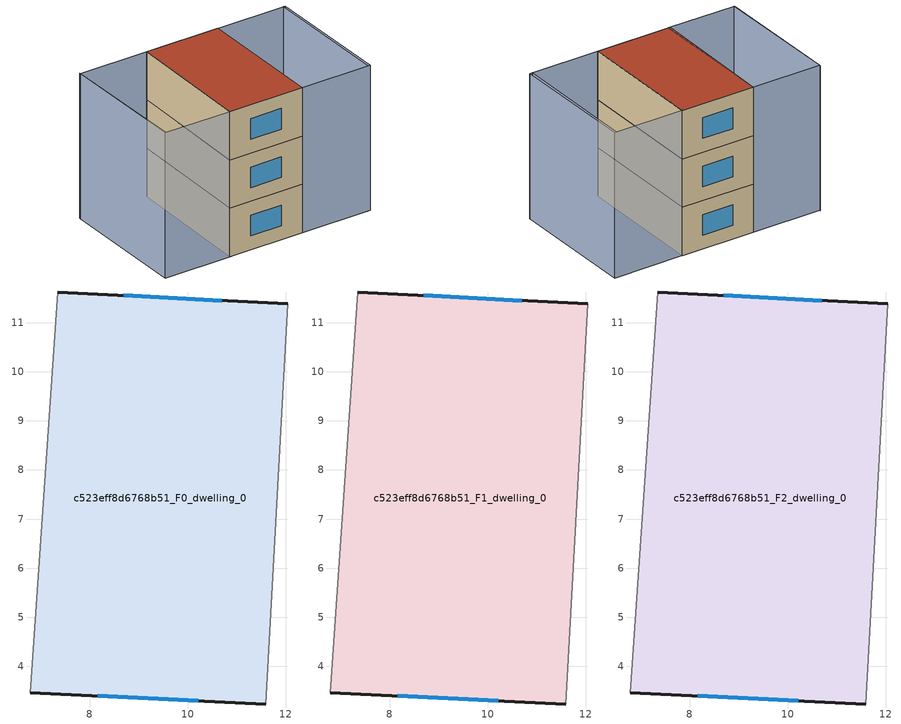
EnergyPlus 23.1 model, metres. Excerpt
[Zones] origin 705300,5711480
c523eff8d6768b51_F0_dwelling_0
 floor ground (EU_floor_Construction): 12.04,11.39 11.59,3.23 6.79,3.46 7.35,11.63 z0
 wall outside (EU_wall_Construction): 12.04,11.39 7.35,11.63 / 6.79,3.46 11.59,3.23 z0:3
 wall adiabatic (EU_wall_Construction): 11.59,3.23 12.04,11.39 / 7.35,11.63 6.79,3.46 z0:3
 window (EU_Window_Construction): 10.69,11.46 8.7,11.56 / 8.17,3.39 10.21,3.29 z0.86:2.14
c523eff8d6768b51_F1_dwelling_0
 floor to c523eff8d6768b51_F0_dwelling_0 (EU_floor_Construction): 12.04,11.39 11.59,3.23 6.79,3.46 7.35,11.63 z3
 wall outside (EU_wall_Construction): 12.04,11.39 7.35,11.63 / 6.79,3.46 11.59,3.23 z3:6
 wall adiabatic (EU_wall_Construction): 11.59,3.23 12.04,11.39 / 7.35,11.63 6.79,3.46 z3:6
 window (EU_Window_Construction): 10.69,11.46 8.7,11.56 / 8.17,3.39 10.21,3.29 z3.86:5.14
c523eff8d6768b51_F2_dwelling_0
 floor to c523eff8d6768b51_F1_dwelling_0 (EU_floor_Construction): 12.04,11.39 11.59,3.23 6.79,3.46 7.35,11.63 z6
 wall outside (EU_wall_Construction): 12.04,11.39 7.35,11.63 / 6.79,3.46 11.59,3.23 z6:9
 wall adiabatic (EU_wall_Construction): 11.59,3.23 12.04,11.39 / 7.35,11.63 6.79,3.46 z6:9
 window (EU_Window_Construction): 10.69,11.46 8.7,11.56 / 8.17,3.39 10.21,3.29 z6.86:8.14
 roof outside (EU_roof_Construction): 11.59,3.23 12.04,11.39 7.35,11.63 6.79,3.46 z9
shading: 2.96,11.91 2.59,3.66 / 15.93,3.02 16.35,11.16 / 2.96,11.85 7.35,11.63 / 7.35,11.63 6.93,3.44 / 6.93,3.44 2.54,3.67 / 2.54,3.67 2.96,11.85 / 16.09,3.01 11.59,3.23 / 11.59,3.23 11.98,11.39 / 11.98,11.39 16.49,11.17 / 16.49,11.17 16.09,3.01 z0:9
[Building]
EU S2 Campaign: North Axis=0; Terrain=City; Solar Distribution=FullExterior
[Site:Location]
London: Latitude=51.5; Longitude=-0.5; Time Zone=0; Elevation=25
[SizingPeriod:WeatherFileDays]
AnnualSizingPeriod: Begin Month=1; Begin Day of Month=1; End Month=12; End Day of Month=31; Day of Week for Start Day=Monday; Use Weather File Daylight Saving Period=No; Use Weather File Rain and Snow Indicators=No
[MATERIAL]
EU_InternalMass_Material: Roughness=MediumRough; Thickness=0.1; Conductivity=1; Density=1800; Specific Heat=900; Thermal Absorptance=0.9; Solar Absorptance=0.7; Visible Absorptance=0.7
[MATERIAL:NOMASS] Roughness=MediumRough; Thermal Absorptance=0.9; Solar Absorptance=0.7; Visible Absorptance=0.7
Name | Thermal Resistance
EU_wall_NoMass | 2.78369
EU_roof_NoMass | 4.4539
EU_floor_NoMass | 3.71158
[WINDOWMATERIAL:SIMPLEGLAZINGSYSTEM]
EU_Window_SimpleGlazing: UFactor=1.70637; Solar Heat Gain Coefficient=0.72; Visible Transmittance=0.72
[CONSTRUCTION]
EU_wall_Construction: EU_wall_NoMass
EU_roof_Construction: EU_roof_NoMass
EU_floor_Construction: EU_floor_NoMass
EU_Window_Construction: EU_Window_SimpleGlazing
EU_InternalMass_Construction: EU_InternalMass_Material
[ZONE] Type=1; Multiplier=1; Ceiling Height=autocalculate; Volume=116.522; Floor Area=autocalculate; Part of Total Floor Area=Yes
c523eff8d6768b51_F0_dwelling_0; c523eff8d6768b51_F1_dwelling_0; c523eff8d6768b51_F2_dwelling_0
[INTERNALMASS] Construction=EU_InternalMass_Construction; Surface Area=38.8405
Name | Zone or ZoneList
c523eff8d6768b51_F0_dwelling_0_EU_InternalMass | c523eff8d6768b51_F0_dwelling_0
c523eff8d6768b51_F1_dwelling_0_EU_InternalMass | c523eff8d6768b51_F1_dwelling_0
c523eff8d6768b51_F2_dwelling_0_EU_InternalMass | c523eff8d6768b51_F2_dwelling_0
[OTHEREQUIPMENT] Fuel Type=Electricity; Design Level Calculation Method=Watts/Area; Power per Zone Floor Area=1; Fraction Latent=0; Fraction Radiant=0; Fraction Lost=0; Carbon Dioxide Generation Rate=0; EndUse Subcategory=EU_Step8_InternalGains
Name | Zone or ZoneList or Space or SpaceList | Schedule
EU_Step8_InternalGain_c523eff8d6768b51_F0_dwelling_0_f000 | c523eff8d6768b51_F0_dwelling_0 | EU_Step8_GainSchedule_c523eff8d6768b51_F0_dwelling_0_f000
EU_Step8_InternalGain_c523eff8d6768b51_F1_dwelling_0_f000 | c523eff8d6768b51_F1_dwelling_0 | EU_Step8_GainSchedule_c523eff8d6768b51_F1_dwelling_0_f000
EU_Step8_InternalGain_c523eff8d6768b51_F2_dwelling_0_f000 | c523eff8d6768b51_F2_dwelling_0 | EU_Step8_GainSchedule_c523eff8d6768b51_F2_dwelling_0_f000
[ZONEVENTILATION:DESIGNFLOWRATE] Schedule=EU_AlwaysOn; Design Flow Rate Calculation Method=AirChanges/Hour; Air Changes per Hour=0.449045; Ventilation Type=Natural; Fan Pressure Rise=0; Fan Total Efficiency=1; Constant Term Coefficient=1; Temperature Term Coefficient=0; Velocity Term Coefficient=0; Velocity Squared Term Coefficient=0; Minimum Indoor Temperature=-100; Maximum Indoor Temperature=100; Delta Temperature=-100; Minimum Outdoor Temperature=-100; Maximum Outdoor Temperature=100; Maximum Wind Speed=40
Name | Zone or ZoneList or Space or SpaceList
EU_ConstantAir_c523eff8d6768b51_F0_dwelling_0 | c523eff8d6768b51_F0_dwelling_0
EU_ConstantAir_c523eff8d6768b51_F1_dwelling_0 | c523eff8d6768b51_F1_dwelling_0
EU_ConstantAir_c523eff8d6768b51_F2_dwelling_0 | c523eff8d6768b51_F2_dwelling_0
[HVACTEMPLATE:THERMOSTAT] Constant Heating Setpoint=20; Constant Cooling Setpoint=50
EU_HeatOnly_c523eff8d6768b51_F0_dwelling_0; EU_HeatOnly_c523eff8d6768b51_F1_dwelling_0; EU_HeatOnly_c523eff8d6768b51_F2_dwelling_0
[HVACTEMPLATE:ZONE:IDEALLOADSAIRSYSTEM] System Availability Schedule=EU_AlwaysOn; Maximum Heating Supply Air Temperature=50; Minimum Cooling Supply Air Temperature=13; Maximum Heating Supply Air Humidity Ratio=0.0156; Minimum Cooling Supply Air Humidity Ratio=0.0077; Heating Limit=NoLimit; Cooling Limit=NoLimit; Heating Availability Schedule=EU_AlwaysOn; Cooling Availability Schedule=EU_CoolingOff; Dehumidification Control Type=ConstantSensibleHeatRatio; Cooling Sensible Heat Ratio=0.7; Dehumidification Setpoint=60; Humidification Control Type=None; Humidification Setpoint=30; Outdoor Air Method=None; Outdoor Air Flow Rate per Person=0.00944; Outdoor Air Flow Rate per Zone Floor Area=0; Outdoor Air Flow Rate per Zone=0; Demand Controlled Ventilation Type=None; Outdoor Air Economizer Type=NoEconomizer; Heat Recovery Type=None; Sensible Heat Recovery Effectiveness=0.7; Latent Heat Recovery Effectiveness=0.65
Name | Template Thermostat
c523eff8d6768b51_F0_dwelling_0 | EU_HeatOnly_c523eff8d6768b51_F0_dwelling_0
c523eff8d6768b51_F1_dwelling_0 | EU_HeatOnly_c523eff8d6768b51_F1_dwelling_0
c523eff8d6768b51_F2_dwelling_0 | EU_HeatOnly_c523eff8d6768b51_F2_dwelling_0
[SIZING:ZONE] Zone Cooling Design Supply Air Temperature Input Method=SupplyAirTemperature; Zone Cooling Design Supply Air Temperature=13; Zone Heating Design Supply Air Temperature Input Method=SupplyAirTemperature; Zone Heating Design Supply Air Temperature=50; Zone Cooling Design Supply Air Humidity Ratio=0.008; Zone Heating Design Supply Air Humidity Ratio=0.008; Cooling Design Air Flow Method=DesignDay; Cooling Design Air Flow Rate=0; Cooling Minimum Air Flow per Zone Floor Area=0.000762; Cooling Minimum Air Flow=0; Cooling Minimum Air Flow Fraction=0.2; Heating Design Air Flow Method=DesignDay; Heating Design Air Flow Rate=0; Heating Maximum Air Flow per Zone Floor Area=0.002032; Heating Maximum Air Flow=0.141576; Heating Maximum Air Flow Fraction=0.3; Account for Dedicated Outdoor Air System=No; Dedicated Outdoor Air System Control Strategy=NeutralSupplyAir; Dedicated Outdoor Air Low Setpoint Temperature for Design=autosize; Dedicated Outdoor Air High Setpoint Temperature for Design=autosize; Zone Load Sizing Method=Sensible Load Only No Latent Load; Zone Latent Cooling Design Supply Air Humidity Ratio Input Method=HumidityRatioDifference; Zone Cooling Design Supply Air Humidity Ratio Difference=0.005; Zone Latent Heating Design Supply Air Humidity Ratio Input Method=HumidityRatioDifference; Zone Humidification Design Supply Air Humidity Ratio Difference=0.005
c523eff8d6768b51_F0_dwelling_0; c523eff8d6768b51_F1_dwelling_0; c523eff8d6768b51_F2_dwelling_0
[SCHEDULE:CONSTANT]
Name | Hourly Value
EU_AlwaysOn | 1
EU_CoolingOff | 0
[SCHEDULE:FILE] Column Number=1; Rows to Skip at Top=0; Number of Hours of Data=8760; Column Separator=Comma; Interpolate to Timestep=No; Minutes per Item=60; Adjust Schedule for Daylight Savings=Yes
Name | File
EU_Step8_GainSchedule_c523eff8d6768b51_F0_dwelling_0_f000 | ../../schedules/c523eff8d6768b51/c523eff8d6768b51_F0_dwelling_0_f000_gain.csv
EU_Step8_GainSchedule_c523eff8d6768b51_F1_dwelling_0_f000 | ../../schedules/c523eff8d6768b51/c523eff8d6768b51_F1_dwelling_0_f000_gain.csv
EU_Step8_GainSchedule_c523eff8d6768b51_F2_dwelling_0_f000 | ../../schedules/c523eff8d6768b51/c523eff8d6768b51_F2_dwelling_0_f000_gain.csv
